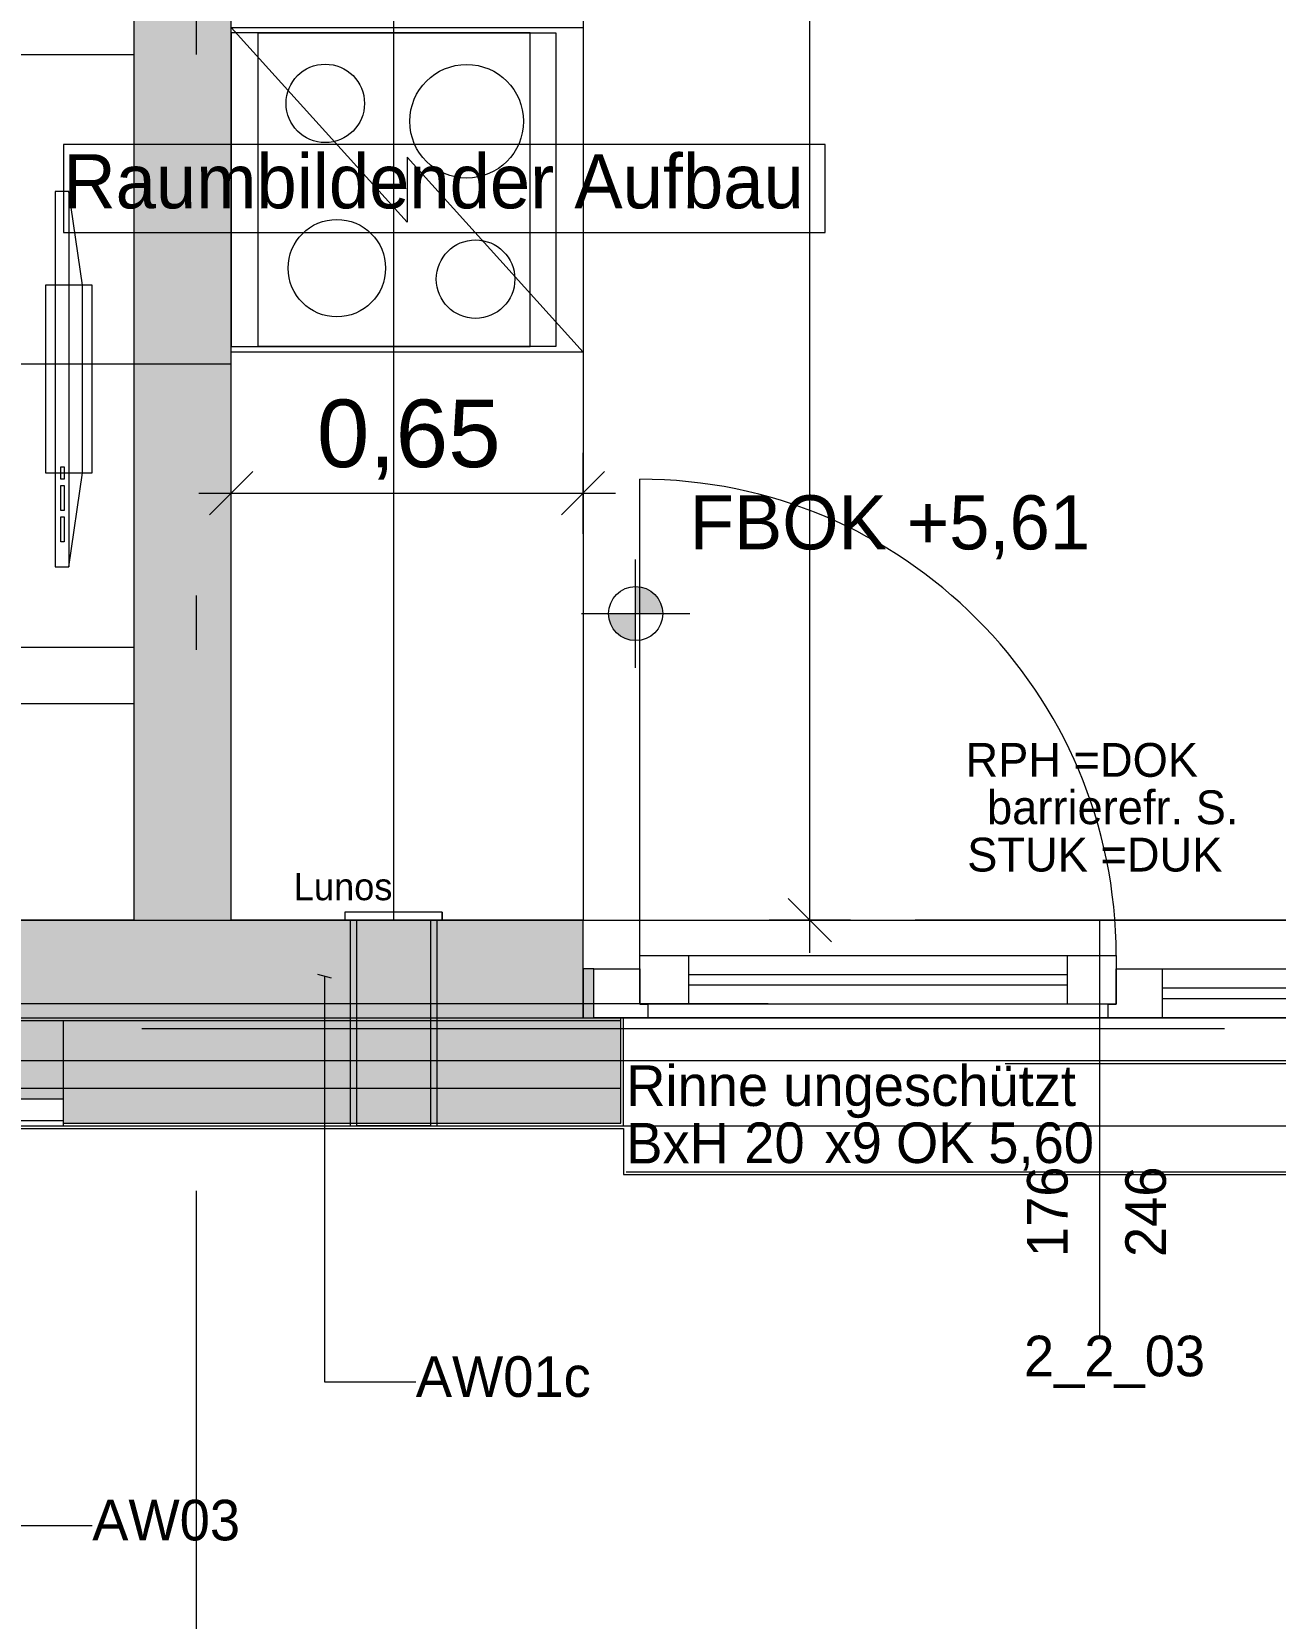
# Model space of a CAD drawing. Header units: metres. Extents: x -4 to 206, y -18 to 45.
# Drawn here: x 47.997 to 50.294, y -11.093 to -8.162 of the extents above; entities that cross this region are included whole.
import ezdxf

# ---------------------------------------------------------------- set-up
doc = ezdxf.new("R2010")
doc.units = ezdxf.units.M
doc.header["$MEASUREMENT"] = 0
for name, pattern in [('Achse', [0.004, 0.002, -0.001, 0, -0.001]), ('Grenzlinie', [0.008, 0.003, -0.005]), ('Punkt 1_1', [0.075, 0.025, -0.05]), ('Schnittlinie', [0.006, 0.003, -0.0015, 0, -0.0015]), ('Strichlinie eng', [0.002, 0.0015, -0.0005])]:
    doc.linetypes.add(name, pattern=pattern)
for name, color, linetype in [('2._1.DG PP STG2_5_000 Achsraster', 7, 'Continuous'), ('2._1.DG PP STG2_5_110 Wand Aussen', 7, 'Continuous'), ('2._1.DG PP STG2_5_120 Wand Innen tragend', 7, 'Continuous'), ('2._1.DG PP STG2_5_210 Decke', 7, 'Continuous'), ('2._1.DG PP STG2_5_220 Bodenaufbau', 7, 'Continuous'), ('2._1.DG PP STG2_5_220 Bodenaufbau - Außen_ Gefälle', 7, 'Continuous'), ('2._1.DG PP STG2_5_221 Bodenaufbau - Abdichtung', 7, 'Continuous'), ('2._1.DG PP STG2_5_221 Bodenaufbau - Terrassenbelag', 7, 'Continuous'), ('2._1.DG PP STG2_5_310 Dachkonstruktion massiv', 7, 'Continuous'), ('2._1.DG PP STG2_5_510 Möblierung', 7, 'Continuous'), ('2._1.DG PP STG2_5_520 Fixeinbauten', 7, 'Continuous'), ('2._1.DG PP STG2_5_530 Küche', 7, 'Continuous'), ('2._1.DG PP STG2_5_611 Entwässerung', 7, 'Continuous'), ('2._1.DG PP STG2_5_815 Raumbegrenzung', 7, 'Continuous'), ('2._1.DG PP STG2_5_851 Marker Schnitt', 7, 'Continuous'), ('2._1.DG PP STG2_5_915 Allgemein Beschriftung.x', 7, 'Continuous'), ('2._1.DG PP STG2_5_945 Einreichplan Beschriftung', 7, 'Continuous'), ('2._1.DG PP STG2_5_950 Polierplan Bemaßung', 7, 'Continuous'), ('2._1.DG PP STG2_5_950-1 Polierplan Bemaßung Küche', 7, 'Continuous'), ('2._1.DG PP STG2_5_955 Polierplan Beschriftung', 7, 'Continuous')]:
    doc.layers.add(name, color=color, linetype=linetype)
doc.styles.add('ERSTELLTER_STIL_1', font='arial.ttf')
doc.styles.add('ERSTELLTER_STIL_2', font='')
doc.styles.get('ERSTELLTER_STIL_2').set_extended_font_data('Eurostile')

msp = doc.modelspace()

# ---------------------------------------------------------------- hatches: boundary and pattern name
at = {"layer": '2._1.DG PP STG2_5_110 Wand Aussen', "linetype": 'Continuous', "lineweight": 13, "true_color": 0x3f7f02}
for points in [[(47.8528, -9.8037), (47.8528, -9.9837), (48.055, -9.9837), (48.055, -9.8037)], [(48.055, -9.8037), (48.055, -9.9837), (49.015, -9.9837), (49.015, -9.8937), (49.015, -9.8037)]]:
    msp.add_hatch(color=76, dxfattribs=at).paths.add_polyline_path(points)
at = {"layer": '2._1.DG PP STG2_5_110 Wand Aussen', "linetype": 'Continuous', "lineweight": 13, "true_color": 0xff6400}
for points in [[(49.035, -9.8937), (49.015, -9.8937), (49.015, -9.9837), (49.035, -9.9837)], [(47.8528, -10.1137), (48.055, -10.1137), (48.055, -9.9887), (47.8528, -9.9887)], [(48.055, -9.9887), (48.055, -10.1137), (49.085, -10.1137), (49.085, -9.9887)], [(47.8528, -10.1337), (48.055, -10.1337), (48.055, -10.1137), (47.8528, -10.1137)], [(48.055, -10.1787), (49.085, -10.1787), (49.085, -10.1137), (48.055, -10.1137)]]:
    msp.add_hatch(color=30, dxfattribs=at).paths.add_polyline_path(points)
at = {"layer": '2._1.DG PP STG2_5_110 Wand Aussen', "linetype": 'Continuous', "lineweight": 0, "true_color": 0x373737}
for points in [[(47.8528, -9.9887), (48.055, -9.9887), (48.055, -9.9837), (47.8528, -9.9837)], [(48.055, -9.9887), (49.085, -9.9887), (49.085, -9.9837), (48.055, -9.9837)]]:
    msp.add_hatch(color=250, dxfattribs=at).paths.add_polyline_path(points)
at = {"layer": '2._1.DG PP STG2_5_120 Wand Innen tragend', "linetype": 'Continuous', "lineweight": 13, "true_color": 0x3f7f02}
msp.add_hatch(color=76, dxfattribs=at).paths.add_polyline_path([(48.365, -9.8037), (48.365, -5.8537), (48.185, -5.8537), (48.185, -9.8037)])
at = {"layer": '2._1.DG PP STG2_5_950 Polierplan Bemaßung', "linetype": 'Continuous', "lineweight": 13, "true_color": 0xfb02fe}
for points in [[(49.1122, -9.237), (49.1622, -9.237), (49.1584, -9.2179), (49.1476, -9.2017), (49.1314, -9.1908), (49.1122, -9.187)], [(49.1122, -9.237), (49.0622, -9.237), (49.0661, -9.2562), (49.0769, -9.2724), (49.0931, -9.2832), (49.1122, -9.287)]]:
    msp.add_hatch(color=6, dxfattribs=at).paths.add_polyline_path(points)

# ---------------------------------------------------------------- linework, layer by layer
at = {"layer": '2._1.DG PP STG2_5_000 Achsraster', "color": 5, "linetype": 'Achse', "lineweight": 0, "ltscale": 1000}
for p, q in [((48.3, 1.9963), (48.3, -16.0037)), ((31.8, -10.0037), (54.3, -10.0037))]:
    msp.add_line(p, q, dxfattribs=at)
at = {"layer": '2._1.DG PP STG2_5_110 Wand Aussen', "color": 7, "linetype": 'Continuous', "lineweight": 13, "ltscale": 1000}
for p, q in [((49.12, -9.8687), (49.12, -8.9887)), ((49.015, -9.8037), (50.925, -9.8037)), ((49.97, -10.5728), (49.97, -9.8037)), ((49.12, -9.9587), (49.12, -9.8687)), ((49.12, -9.8687), (49.21, -9.8687)), ((49.21, -9.8687), (49.91, -9.8687)), ((49.21, -9.8687), (49.21, -9.9587)), ((49.91, -9.9587), (49.91, -9.8687)), ((49.91, -9.8687), (50, -9.8687)), ((50, -9.8687), (50, -9.9587)), ((49.035, -9.8937), (49.12, -9.8937)), ((49.035, -9.9837), (49.035, -9.8937)), ((49.12, -9.8937), (49.12, -9.9587)), ((49.21, -9.9037), (49.91, -9.9037)), ((50, -9.9587), (50, -9.8937)), ((50, -9.8937), (50.035, -9.8937)), ((50.035, -9.8937), (50.085, -9.8937)), ((50.085, -9.8937), (50.805, -9.8937)), ((50.085, -9.8937), (50.085, -9.9837)), ((49.91, -9.9237), (49.21, -9.9237)), ((50.085, -9.9287), (50.805, -9.9287)), ((49.12, -9.9587), (49.135, -9.9587)), ((49.21, -9.9587), (49.12, -9.9587)), ((49.135, -9.9587), (49.135, -9.9837)), ((49.91, -9.9587), (49.21, -9.9587)), ((50, -9.9587), (49.91, -9.9587)), ((49.985, -9.9837), (49.985, -9.9587)), ((49.985, -9.9587), (50, -9.9587)), ((50.805, -9.9487), (50.085, -9.9487)), ((47.8528, -9.9887), (48.055, -9.9887)), ((48.055, -9.9887), (49.085, -9.9887)), ((49.135, -9.9837), (49.035, -9.9837)), ((49.085, -9.9837), (49.09, -9.9837)), ((49.085, -10.1787), (49.085, -9.9837)), ((49.085, -9.9837), (49.09, -9.9837)), ((49.085, -9.9837), (49.09, -9.9837)), ((49.09, -9.9887), (49.09, -9.9837)), ((49.09, -9.9887), (49.09, -9.9837)), ((49.09, -10.1137), (49.09, -9.9887)), ((49.09, -10.1137), (49.09, -9.9887)), ((49.985, -9.9837), (49.135, -9.9837)), ((50.035, -9.9837), (49.985, -9.9837)), ((50.085, -9.9837), (50.035, -9.9837)), ((50.805, -9.9837), (50.085, -9.9837)), ((49.09, -10.1787), (49.09, -10.1137)), ((49.09, -10.1787), (49.09, -10.1137)), ((47.8528, -10.1337), (48.055, -10.1337)), ((47.8528, -10.1737), (48.055, -10.1737)), ((48.055, -10.1787), (49.085, -10.1787)), ((49.085, -10.1837), (49.09, -10.1837)), ((49.09, -10.1837), (49.09, -10.1787)), ((49.09, -10.1837), (49.09, -10.1787)), ((49.09, -10.1837), (50.85, -10.1837))]:
    msp.add_line(p, q, dxfattribs=at)
at = {"layer": '2._1.DG PP STG2_5_110 Wand Aussen', "color": 7, "linetype": 'Continuous', "lineweight": 18, "ltscale": 1000}
for p, q in [((49.015, -9.8937), (49.015, -9.8037)), ((49.015, -9.8937), (49.015, -9.8037)), ((49.015, -9.9837), (49.015, -9.8937)), ((49.015, -9.9837), (49.015, -9.8937)), ((49.015, -9.9837), (49.015, -9.8937)), ((47.8528, -9.9837), (48.055, -9.9837)), ((48.055, -9.9837), (49.015, -9.9837)), ((49.015, -9.9837), (49.085, -9.9837)), ((49.015, -9.9837), (49.085, -9.9837)), ((49.015, -9.9837), (49.085, -9.9837))]:
    msp.add_line(p, q, dxfattribs=at)
at = {"layer": '2._1.DG PP STG2_5_110 Wand Aussen', "color": 1, "linetype": 'Strichlinie eng', "lineweight": 0, "ltscale": 1000}
for p, q in [((47.8528, -10.1137), (48.055, -10.1137)), ((48.055, -10.1137), (49.085, -10.1137))]:
    msp.add_line(p, q, dxfattribs=at)
at = {"layer": '2._1.DG PP STG2_5_110 Wand Aussen', "color": 7, "linetype": 'Continuous', "lineweight": 18, "ltscale": 1000, "flags": 128}
for points in [[(48.055, -9.8037), (47.8528, -9.8037)], [(48.185, -9.8037), (48.055, -9.8037)], [(49.015, -9.8037), (48.365, -9.8037)]]:
    msp.add_lwpolyline(points, dxfattribs=at)
at = {"layer": '2._1.DG PP STG2_5_110 Wand Aussen', "color": 7, "linetype": 'Continuous', "lineweight": 13, "ltscale": 1000, "flags": 128}
msp.add_lwpolyline([(49.035, -9.8937), (49.015, -9.8937), (49.015, -9.9837), (49.035, -9.9837)], close=True, dxfattribs=at)
for points in [[(48.055, -10.1137), (48.055, -9.9887)], [(48.055, -10.1137), (48.055, -9.9887)], [(48.055, -10.1337), (48.055, -10.1137)], [(48.055, -10.1787), (48.055, -10.1137)], [(48.055, -10.1737), (48.055, -10.1337)], [(47.8528, -10.1837), (48.055, -10.1837)], [(48.055, -10.1837), (48.055, -10.1737)], [(48.055, -10.1837), (48.055, -10.1787)], [(48.055, -10.1837), (49.085, -10.1837)]]:
    msp.add_lwpolyline(points, dxfattribs=at)
at = {"layer": '2._1.DG PP STG2_5_110 Wand Aussen', "color": 7, "linetype": 'Continuous', "lineweight": 13, "ltscale": 1000}
msp.add_arc((49.12, -9.8687), 0.88, 0, 90, dxfattribs=at)
for p in [(49.015, -9.8037), (49.09, -10.1837)]:
    msp.add_point(p, dxfattribs=at)
at = {"layer": '2._1.DG PP STG2_5_120 Wand Innen tragend', "color": 7, "linetype": 'Continuous', "lineweight": 18, "ltscale": 1000, "flags": 128}
for points in [[(48.185, -5.8537), (48.185, -9.8037)], [(48.365, -9.8037), (48.365, -5.8537)]]:
    msp.add_lwpolyline(points, dxfattribs=at)
at = {"layer": '2._1.DG PP STG2_5_210 Decke', "color": 7, "linetype": 'Continuous', "lineweight": 13, "ltscale": 1000, "true_color": 0xf4f4f4, "flags": 128}
for points in [[(33.485, -1.9936), (33.4967, -11.3837), (42.835, -11.3837), (42.835, -10.8837), (45.685, -10.8837), (45.685, -9.9837), (52.0258, -9.9837), (52.06, -1.993), (52.0632, -1.4987), (45.765, -1.4987), (45.765, -3.9237), (43.155, -3.9237), (43.155, -5.8737), (41.175, -5.8737), (41.175, -3.9237), (38.605, -3.9237), (38.605, -1.4987), (33.485, -1.4987)], [(33.7568, -11.4636), (33.759, -13.2537), (37.385, -13.2537), (37.385, -12.6087), (42.5891, -12.6087), (42.885, -12.5662), (42.885, -11.7587), (48.205, -11.7587), (48.205, -11.1337), (51.7609, -11.1337), (51.7654, -10.0637), (45.765, -10.0637), (45.765, -10.9637), (42.915, -10.9637), (42.915, -11.4636)]]:
    msp.add_lwpolyline(points, close=True, dxfattribs=at)
at = {"layer": '2._1.DG PP STG2_5_220 Bodenaufbau', "color": 7, "linetype": 'Continuous', "lineweight": 13, "ltscale": 1000, "true_color": 0xf4f4f4, "flags": 128}
msp.add_lwpolyline([(38.425, -1.6787), (33.6646, -1.6787), (33.6765, -11.2037), (42.655, -11.2037), (42.655, -10.7037), (45.505, -10.7037), (45.505, -9.8037), (51.8466, -9.8037), (51.8814, -1.6787), (45.945, -1.6787), (45.945, -4.1037), (43.335, -4.1037), (43.335, -6.0537), (40.995, -6.0537), (40.995, -4.1037), (38.425, -4.1037)], close=True, dxfattribs=at)
at = {"layer": '2._1.DG PP STG2_5_220 Bodenaufbau - Außen_ Gefälle', "color": 7, "linetype": 'Continuous', "lineweight": 13, "ltscale": 1000, "true_color": 0xf4f4f4, "flags": 128}
for points in [[(33.7568, -11.4637), (33.759, -13.2137), (37.345, -13.2137), (37.345, -12.5687), (39.935, -12.5687), (39.935, -12.5987), (42.3187, -12.5987), (42.875, -12.5188), (42.875, -11.7487), (45.815, -11.7487), (48.195, -11.7487), (48.195, -11.1237), (51.7609, -11.1237), (51.7654, -10.0637), (45.765, -10.0637), (45.765, -10.9637), (42.915, -10.9637), (42.915, -11.4637)], [(33.759, -13.2437), (37.145, -13.2437), (37.145, -12.5987), (39.935, -12.5987), (42.389, -12.5987), (42.875, -12.5289), (42.875, -11.7487), (45.815, -11.7487), (48.195, -11.7487), (48.195, -11.1237), (51.7609, -11.1237), (51.7654, -10.0637), (45.765, -10.0637), (45.765, -10.9637), (42.915, -10.9637), (42.915, -11.4636), (33.7568, -11.4636)]]:
    msp.add_lwpolyline(points, close=True, dxfattribs=at)
at = {"layer": '2._1.DG PP STG2_5_221 Bodenaufbau - Abdichtung', "color": 171, "linetype": 'Schnittlinie', "lineweight": 13, "ltscale": 1000, "true_color": 0x6c6cff, "flags": 128}
msp.add_lwpolyline([(47.147, -9.9837), (50.9791, -9.9837)], dxfattribs=at)
at = {"layer": '2._1.DG PP STG2_5_221 Bodenaufbau - Terrassenbelag', "color": 7, "linetype": 'Continuous', "lineweight": 18, "ltscale": 1000, "flags": 128}
for points in [[(47.147, -10.1887), (49.09, -10.1887)], [(49.09, -10.1887), (49.09, -10.2737)], [(49.09, -10.2737), (50.85, -10.2737)]]:
    msp.add_lwpolyline(points, dxfattribs=at)
at = {"layer": '2._1.DG PP STG2_5_310 Dachkonstruktion massiv', "color": 8, "linetype": 'Schnittlinie', "lineweight": 13, "ltscale": 1000}
msp.add_line((47.8579, -9.2991), (48.185, -9.2991), dxfattribs=at)
at = {"layer": '2._1.DG PP STG2_5_310 Dachkonstruktion massiv', "color": 8, "linetype": 'Schnittlinie', "lineweight": 13, "ltscale": 1000, "flags": 128}
msp.add_lwpolyline([(48.365, -8.776), (45.505, -8.776), (45.505, -9.4809), (42.655, -9.4809), (42.655, -9.3287)], dxfattribs=at)
at = {"layer": '2._1.DG PP STG2_5_510 Möblierung', "color": 8, "linetype": 'Continuous', "lineweight": 13, "ltscale": 1000, "true_color": 0x7e7f7f}
for p, q in [((48.065, -8.4569), (48.065, -9.1505)), ((48.05, -8.9887), (48.05, -8.9656)), ((48.05, -8.9656), (48.0563, -8.9656)), ((48.0563, -8.9656), (48.0563, -8.9887)), ((48.0563, -8.9887), (48.05, -8.9887)), ((48.05, -9.0465), (48.05, -9.0003)), ((48.05, -9.0003), (48.0563, -9.0003)), ((48.0563, -9.0003), (48.0563, -9.0465)), ((48.0563, -9.0465), (48.05, -9.0465)), ((48.05, -9.1043), (48.05, -9.0581)), ((48.05, -9.0581), (48.0563, -9.0581)), ((48.0563, -9.0581), (48.0563, -9.1043)), ((48.0563, -9.1043), (48.05, -9.1043))]:
    msp.add_line(p, q, dxfattribs=at)
at = {"layer": '2._1.DG PP STG2_5_510 Möblierung', "color": 8, "linetype": 'Continuous', "lineweight": 13, "ltscale": 1000, "true_color": 0x7e7f7f, "flags": 128}
for points in [[(47.485, -9.4037), (47.485, -8.2037), (48.185, -8.2037), (48.185, -9.4037)], [(48.04, -8.4569), (48.04, -9.1505), (48.065, -9.1505), (48.09, -8.9771), (48.09, -8.6303), (48.065, -8.4569)], [(48.0217, -8.6303), (48.0217, -8.9771), (48.1084, -8.9771), (48.1084, -8.6303)]]:
    msp.add_lwpolyline(points, close=True, dxfattribs=at)
at = {"layer": '2._1.DG PP STG2_5_520 Fixeinbauten', "color": 8, "linetype": 'Continuous', "lineweight": 0, "ltscale": 1000}
for p, q in [((48.575, -9.7887), (48.575, -9.8037)), ((48.755, -9.7887), (48.575, -9.7887)), ((48.755, -9.7887), (48.755, -9.8037)), ((48.5967, -9.8037), (48.575, -9.8037)), ((48.5967, -9.8037), (48.5967, -10.1837)), ((48.7333, -9.8037), (48.7333, -10.1837)), ((48.755, -9.8037), (48.7333, -9.8037)), ((48.7333, -10.1837), (48.5967, -10.1837))]:
    msp.add_line(p, q, dxfattribs=at)
at = {"layer": '2._1.DG PP STG2_5_520 Fixeinbauten', "color": 8, "linetype": 'Schnittlinie', "lineweight": 0, "ltscale": 1000, "flags": 128}
for points in [[(48.575, -9.7887), (48.575, -9.8037)], [(48.755, -9.7887), (48.575, -9.7887)], [(48.755, -9.8037), (48.755, -9.7887)], [(48.575, -9.8037), (48.755, -9.8037)], [(48.585, -9.8037), (48.585, -10.1837)], [(48.745, -9.8037), (48.745, -10.1837)], [(48.585, -10.1837), (48.5889, -10.1837), (48.6003, -10.1837), (48.618, -10.1837), (48.6403, -10.1837), (48.665, -10.1837), (48.6898, -10.1837), (48.7121, -10.1837), (48.7298, -10.1837), (48.7411, -10.1837), (48.745, -10.1837)]]:
    msp.add_lwpolyline(points, dxfattribs=at)
at = {"layer": '2._1.DG PP STG2_5_530 Küche', "color": 150, "linetype": 'Punkt 1_1', "lineweight": 13, "ltscale": 1000, "true_color": 0x0f7ffe}
for p, q in [((48.365, -9.8037), (48.365, -6.3537)), ((48.665, -6.3537), (48.665, -9.8037)), ((48.365, -8.1637), (48.365, -8.7437)), ((48.9175, -8.1637), (48.365, -8.1637)), ((48.665, -8.1637), (48.665, -8.7437)), ((48.9175, -8.7437), (48.9175, -8.1637)), ((48.365, -8.7437), (48.9175, -8.7437)), ((48.665, -9.8037), (48.365, -9.8037))]:
    msp.add_line(p, q, dxfattribs=at)
at = {"layer": '2._1.DG PP STG2_5_530 Küche', "color": 150, "linetype": 'Continuous', "lineweight": 13, "ltscale": 1000, "true_color": 0x0f7ffe}
for p, q in [((48.69, -8.5137), (48.365, -8.1537)), ((49.015, -8.7537), (48.69, -8.3937)), ((48.69, -8.3937), (48.69, -8.5137))]:
    msp.add_line(p, q, dxfattribs=at)
at = {"layer": '2._1.DG PP STG2_5_530 Küche', "color": 150, "linetype": 'Continuous', "lineweight": 13, "ltscale": 1000, "true_color": 0x0f7ffe, "flags": 128}
for points in [[(48.365, -9.8037), (48.365, -6.3537), (49.015, -6.3537), (49.015, -9.8037)], [(49.015, -8.1537), (49.015, -8.7537), (48.365, -8.7537), (48.365, -8.1537)], [(48.965, -8.1637), (48.965, -8.7437), (48.415, -8.7437), (48.415, -8.1637)]]:
    msp.add_lwpolyline(points, close=True, dxfattribs=at)
at = {"layer": '2._1.DG PP STG2_5_530 Küche', "color": 150, "linetype": 'Continuous', "lineweight": 13, "ltscale": 1000, "true_color": 0x0f7ffe}
for centre, radius in [((48.5388, -8.2942), 0.0725), ((48.8, -8.3273), 0.105), ((48.5602, -8.5987), 0.09), ((48.8165, -8.619), 0.0725)]:
    msp.add_circle(centre, radius, dxfattribs=at)
at = {"layer": '2._1.DG PP STG2_5_611 Entwässerung', "color": 7, "linetype": 'Grenzlinie', "lineweight": 13, "ltscale": 1000, "flags": 128}
msp.add_lwpolyline([(49.095, -10.2687), (50.845, -10.2687), (50.845, -10.0687), (49.095, -10.0687)], close=True, dxfattribs=at)
at = {"layer": '2._1.DG PP STG2_5_815 Raumbegrenzung', "color": 8, "linetype": 'Schnittlinie', "lineweight": 13, "ltscale": 1000, "flags": 128}
msp.add_lwpolyline([(49.015, -4.4265), (49.015, -2.0565), (51.8798, -2.0565), (51.8466, -9.8037), (48.365, -9.8037), (48.365, -5.7537), (49.015, -5.7537), (49.015, -5.3537), (48.915, -5.3537), (48.915, -4.4265)], close=True, dxfattribs=at)
at = {"layer": '2._1.DG PP STG2_5_851 Marker Schnitt', "color": 5, "linetype": 'Continuous', "lineweight": 13, "ltscale": 1000}
msp.add_line((46.119, -9.9576), (49.3572, -9.9576), dxfattribs=at)
at = {"layer": '2._1.DG PP STG2_5_915 Allgemein Beschriftung.x', "color": 7, "linetype": 'Continuous', "lineweight": 13, "ltscale": 1000}
for p, q in [((48.5502, -9.9108), (48.5252, -9.9041)), ((48.5377, -9.9074), (48.5377, -10.6567)), ((48.5377, -10.6567), (48.7061, -10.6567)), ((47.9484, -10.9219), (48.1083, -10.9219))]:
    msp.add_line(p, q, dxfattribs=at)
at = {"layer": '2._1.DG PP STG2_5_945 Einreichplan Beschriftung', "color": 76, "linetype": 'Continuous', "lineweight": 13, "ltscale": 1000, "true_color": 0x3f7f02}
for p, q in [((49.4622, -8.3704), (48.055, -8.3704)), ((48.055, -8.3704), (48.055, -8.5329)), ((49.4622, -8.5329), (49.4622, -8.3704)), ((48.055, -8.5329), (49.4622, -8.5329))]:
    msp.add_line(p, q, dxfattribs=at)
at = {"layer": '2._1.DG PP STG2_5_950 Polierplan Bemaßung', "color": 6, "linetype": 'Continuous', "lineweight": 13, "ltscale": 1000, "true_color": 0xfb02fe}
for p, q in [((49.1122, -9.337), (49.1122, -9.137)), ((49.0122, -9.237), (49.2122, -9.237))]:
    msp.add_line(p, q, dxfattribs=at)
msp.add_circle((49.1122, -9.237), 0.05, dxfattribs=at)
at = {"layer": '2._1.DG PP STG2_5_950-1 Polierplan Bemaßung Küche', "color": 150, "linetype": 'Continuous', "lineweight": 13, "ltscale": 1000, "true_color": 0x0f7ffe}
for p, q in [((49.4341, -9.8037), (49.4341, -5.7537)), ((48.365, -9.0897), (48.365, -8.9397)), ((49.015, -9.0897), (49.015, -8.9397)), ((48.405, -8.9747), (48.325, -9.0547)), ((48.975, -9.0547), (49.055, -8.9747)), ((48.305, -9.0147), (48.365, -9.0147)), ((48.365, -9.0147), (49.015, -9.0147)), ((49.015, -9.0147), (49.075, -9.0147)), ((49.3941, -9.7637), (49.4741, -9.8437)), ((49.5091, -9.8037), (49.3591, -9.8037)), ((49.4341, -9.8637), (49.4341, -9.8037))]:
    msp.add_line(p, q, dxfattribs=at)

# ---------------------------------------------------------------- texts
at = {"layer": '2._1.DG PP STG2_5_110 Wand Aussen', "color": 7, "linetype": 'Continuous', "lineweight": 13, "attachment_point": 9, "style": 'ERSTELLTER_STIL_2'}
for s, insert, char_height in [('\\A1;{\\pqr;\\pt0;\\fEurostile|b0|i0|c0|p0;\\W1.000000;RPH =DOK}', (50.1512, -9.5395), 0.0625), ('\\A1;{\\pqr;\\pt0;\\fEurostile|b0|i0|c0|p0;\\W1.000000;barrierefr. S. }', (50.2259, -9.627), 0.0625), ('\\A1;{\\pqr;\\pt0;\\fEurostile|b0|i0|c0|p0;\\W1.000000;STUK =DUK}', (50.1962, -9.7145), 0.0625), ('\\A1;{\\pqr;\\pt0;\\fEurostile|b0|i0|c0|p0;\\W1.000000;2_2_03}', (50.1643, -10.668), 0.075)]:
    msp.add_mtext(s, dxfattribs=dict(at, insert=insert, char_height=char_height))
at = {"layer": '2._1.DG PP STG2_5_110 Wand Aussen', "color": 7, "linetype": 'Continuous', "lineweight": 13, "char_height": 0.075, "attachment_point": 9, "rotation": 90, "style": 'ERSTELLTER_STIL_2'}
for s, insert in [('\\A1;{\\pqr;\\pt0;\\fEurostile|b0|i0|c0|p0;\\W1.000000;176}', (49.9114, -10.2587)), ('\\A1;{\\pqr;\\pt0;\\fEurostile|b0|i0|c0|p0;\\W1.000000;246}', (50.093, -10.2587))]:
    msp.add_mtext(s, dxfattribs=dict(at, insert=insert))
at = {"layer": '2._1.DG PP STG2_5_915 Allgemein Beschriftung.x', "color": 250, "linetype": 'Continuous', "lineweight": 13, "true_color": 0x3f3f3f, "insert": (48.5718, -9.7673), "char_height": 0.05, "attachment_point": 8, "style": 'ERSTELLTER_STIL_2'}
msp.add_mtext('\\A1;{\\pqc;\\fEurostile|b0|i0|c0|p0;\\W1.000000;Lunos}', dxfattribs=at)
at = {"layer": '2._1.DG PP STG2_5_915 Allgemein Beschriftung.x', "color": 7, "linetype": 'Continuous', "lineweight": 13, "char_height": 0.075, "attachment_point": 4, "style": 'ERSTELLTER_STIL_2'}
for s, insert in [('\\A1;{\\pql;\\fEurostile|b0|i0|c0|p0;\\W1.000000;AW01c}', (48.7061, -10.6474)), ('\\A1;{\\pql;\\fEurostile|b0|i0|c0|p0;\\W1.000000;AW03}', (48.1083, -10.9126))]:
    msp.add_mtext(s, dxfattribs=dict(at, insert=insert))
at = {"layer": '2._1.DG PP STG2_5_945 Einreichplan Beschriftung', "color": 76, "linetype": 'Continuous', "lineweight": 13, "true_color": 0x3f7f02, "insert": (48.055, -8.3882), "char_height": 0.1, "attachment_point": 1, "style": 'ERSTELLTER_STIL_2'}
msp.add_mtext('\\A1;{\\pql;\\fEurostile|b0|i0|c0|p0;\\W1.000000;Raumbildender Aufbau}', dxfattribs=at)
at = {"layer": '2._1.DG PP STG2_5_950 Polierplan Bemaßung', "color": 6, "linetype": 'Continuous', "lineweight": 13, "true_color": 0xfb02fe, "insert": (49.2122, -9.137), "char_height": 0.1, "width": 0.791456, "attachment_point": 7, "style": 'ERSTELLTER_STIL_2'}
msp.add_mtext('\\A1;{\\pql;\\fEurostile|b0|i0|c0|p0;\\W1.000000;FBOK +5,61}', dxfattribs=at)
at = {"layer": '2._1.DG PP STG2_5_950-1 Polierplan Bemaßung Küche', "color": 150, "linetype": 'Continuous', "lineweight": 13, "true_color": 0x0f7ffe, "insert": (48.5232, -8.9897), "char_height": 0.125, "width": 0.33365, "attachment_point": 7, "style": 'ERSTELLTER_STIL_1'}
msp.add_mtext('\\A1;{\\pql;\\fArial|b0|i0|c0|p0;\\W1.000000;0,65}', dxfattribs=at)
at = {"layer": '2._1.DG PP STG2_5_955 Polierplan Beschriftung', "color": 7, "linetype": 'Continuous', "lineweight": 13, "char_height": 0.075, "attachment_point": 1, "style": 'ERSTELLTER_STIL_2'}
for s, insert in [('\\A1;{\\pql;\\fEurostile|b0|i0|c0|p0;\\W1.000000;Rinne ungeschützt\\fEurostile|b0|i0|c0|p0;\\W1.000000;  }', (49.095, -10.0718)), ('\\A1;{\\pql;\\pt0,1;\\fEurostile|b0|i0|c0|p0;\\W1.000000;BxH }', (49.095, -10.1781)), ('\\A1;{\\pql;\\pt0,1;\\fEurostile|b0|i0|c0|p0;\\W1.000000;20\\fEurostile|b0|i0|c0|p0;\\W1.000000;\\A1{\\H.66x;\\S^  ;}\\fEurostile|b0|i0|c0|p0;\\W1.000000;\\fEurostile|b0|i0|c0|p0;\\W1.000000;\\A1{\\H.66x;\\S^  ;}\\fEurostile|b0|i0|c0|p0;\\W1.000000;x\\fEurostile|b0|i0|c0|p0;\\W1.000000;\\fEurostile|b0|i0|c0|p0;\\W1.000000;\\fEurostile|b0|i0|c0|p0;\\W1.000000;\\fEurostile|b0|i0|c0|p0;\\W1.000000;\\fEurostile|b0|i0|c0|p0;\\W1.000000;9\\fEurostile|b0|i0|c0|p0;\\W1.000000;\\A1{\\H.66x;\\S^  ;}\\fEurostile|b0|i0|c0|p0;\\W1.000000;\\fEurostile|b0|i0|c0|p0;\\W1.000000;\\A1{\\H.66x;\\S^  ;}\\fEurostile|b0|i0|c0|p0;\\W1.000000;\\fEurostile|b0|i0|c0|p0;\\W1.000000;\\fEurostile|b0|i0|c0|p0;\\W1.000000;\\fEurostile|b0|i0|c0|p0;\\W1.000000;\\fEurostile|b0|i0|c0|p0;\\W1.000000;\\fEurostile|b0|i0|c0|p0;\\W1.000000;\\fEurostile|b0|i0|c0|p0;\\W1.000000;\\A1{\\H.66x;\\S^  ;}\\fEurostile|b0|i0|c0|p0;\\W1.000000;\\fEurostile|b0|i0|c0|p0;\\W1.000000;\\A1{\\H.66x;\\S^  ;}\\fEurostile|b0|i0|c0|p0;\\W1.000000;\\fEurostile|b0|i0|c0|p0;\\W1.000000;\\fEurostile|b0|i0|c0|p0;\\W1.000000;\\fEurostile|b0|i0|c0|p0;\\W1.000000;\\fEurostile|b0|i0|c0|p0;\\W1.000000;\\fEurostile|b0|i0|c0|p0;\\W1.000000;\\fEurostile|b0|i0|c0|p0;\\W1.000000;\\A1{\\H.66x;\\S^  ;}\\fEurostile|b0|i0|c0|p0;\\W1.000000;\\fEurostile|b0|i0|c0|p0;\\W1.000000;\\A1{\\H.66x;\\S^  ;}\\fEurostile|b0|i0|c0|p0;\\W1.000000;\\fEurostile|b0|i0|c0|p0;\\W1.000000;\\fEurostile|b0|i0|c0|p0;\\W1.000000;\\fEurostile|b0|i0|c0|p0;\\W1.000000;\\fEurostile|b0|i0|c0|p0;\\W1.000000;\\fEurostile|b0|i0|c0|p0;\\W1.000000;\\fEurostile|b0|i0|c0|p0;\\W1.000000;\\A1{\\H.66x;\\S^  ;}\\fEurostile|b0|i0|c0|p0;\\W1.000000;\\fEurostile|b0|i0|c0|p0;\\W1.000000;\\A1{\\H.66x;\\S^  ;}\\fEurostile|b0|i0|c0|p0;\\W1.000000;\\fEurostile|b0|i0|c0|p0;\\W1.000000;\\fEurostile|b0|i0|c0|p0;\\W1.000000;\\fEurostile|b0|i0|c0|p0;\\W1.000000;\\fEurostile|b0|i0|c0|p0;\\W1.000000;\\fEurostile|b0|i0|c0|p0;\\W1.000000;\\fEurostile|b0|i0|c0|p0;\\W1.000000;\\A1{\\H.66x;\\S^  ;}\\fEurostile|b0|i0|c0|p0;\\W1.000000;}', (49.3129, -10.1773)), ('\\A1;{\\pql;\\pt0,1;\\fEurostile|b0|i0|c0|p0;\\W1.000000; OK }', (49.5654, -10.1773)), ('\\A1;{\\pql;\\pt0,1;\\fEurostile|b0|i0|c0|p0;\\W1.000000;5,60\\fEurostile|b0|i0|c0|p0;\\W1.000000;\\A1{\\H.66x;\\S^  ;}\\fEurostile|b0|i0|c0|p0;\\W1.000000;\\fEurostile|b0|i0|c0|p0;\\W1.000000;\\A1{\\H.66x;\\S^  ;}\\fEurostile|b0|i0|c0|p0;\\W1.000000;\\fEurostile|b0|i0|c0|p0;\\W1.000000;\\fEurostile|b0|i0|c0|p0;\\W1.000000;\\fEurostile|b0|i0|c0|p0;\\W1.000000;\\fEurostile|b0|i0|c0|p0;\\W1.000000;\\fEurostile|b0|i0|c0|p0;\\W1.000000;\\fEurostile|b0|i0|c0|p0;\\W1.000000;\\A1{\\H.66x;\\S^  ;}\\fEurostile|b0|i0|c0|p0;\\W1.000000;\\fEurostile|b0|i0|c0|p0;\\W1.000000;\\A1{\\H.66x;\\S^  ;}\\fEurostile|b0|i0|c0|p0;\\W1.000000;\\fEurostile|b0|i0|c0|p0;\\W1.000000;\\fEurostile|b0|i0|c0|p0;\\W1.000000;\\fEurostile|b0|i0|c0|p0;\\W1.000000;\\fEurostile|b0|i0|c0|p0;\\W1.000000;\\fEurostile|b0|i0|c0|p0;\\W1.000000;\\fEurostile|b0|i0|c0|p0;\\W1.000000;\\A1{\\H.66x;\\S^  ;}\\fEurostile|b0|i0|c0|p0;\\W1.000000;\\fEurostile|b0|i0|c0|p0;\\W1.000000;\\A1{\\H.66x;\\S^  ;}\\fEurostile|b0|i0|c0|p0;\\W1.000000;\\fEurostile|b0|i0|c0|p0;\\W1.000000;\\fEurostile|b0|i0|c0|p0;\\W1.000000;\\fEurostile|b0|i0|c0|p0;\\W1.000000;\\fEurostile|b0|i0|c0|p0;\\W1.000000;\\fEurostile|b0|i0|c0|p0;\\W1.000000;\\fEurostile|b0|i0|c0|p0;\\W1.000000;\\A1{\\H.66x;\\S^  ;}\\fEurostile|b0|i0|c0|p0;\\W1.000000;\\fEurostile|b0|i0|c0|p0;\\W1.000000;\\fEurostile|b0|i0|c0|p0;\\W1.000000;\\fEurostile|b0|i0|c0|p0;\\W1.000000;\\fEurostile|b0|i0|c0|p0;\\W1.000000;\\fEurostile|b0|i0|c0|p0;\\W1.000000;\\fEurostile|b0|i0|c0|p0;\\W1.000000;\\fEurostile|b0|i0|c0|p0;\\W1.000000;\\fEurostile|b0|i0|c0|p0;\\W1.000000;\\fEurostile|b0|i0|c0|p0;\\W1.000000;\\fEurostile|b0|i0|c0|p0;\\W1.000000;\\fEurostile|b0|i0|c0|p0;\\W1.000000;\\fEurostile|b0|i0|c0|p0;\\W1.000000;\\fEurostile|b0|i0|c0|p0;\\W1.000000;\\fEurostile|b0|i0|c0|p0;\\W1.000000;\\fEurostile|b0|i0|c0|p0;\\W1.000000;\\fEurostile|b0|i0|c0|p0;\\W1.000000;\\fEurostile|b0|i0|c0|p0;\\W1.000000;\\fEurostile|b0|i0|c0|p0;\\W1.000000;}', (49.7638, -10.1773))]:
    msp.add_mtext(s, dxfattribs=dict(at, insert=insert))

doc.saveas('drawing.dxf')
